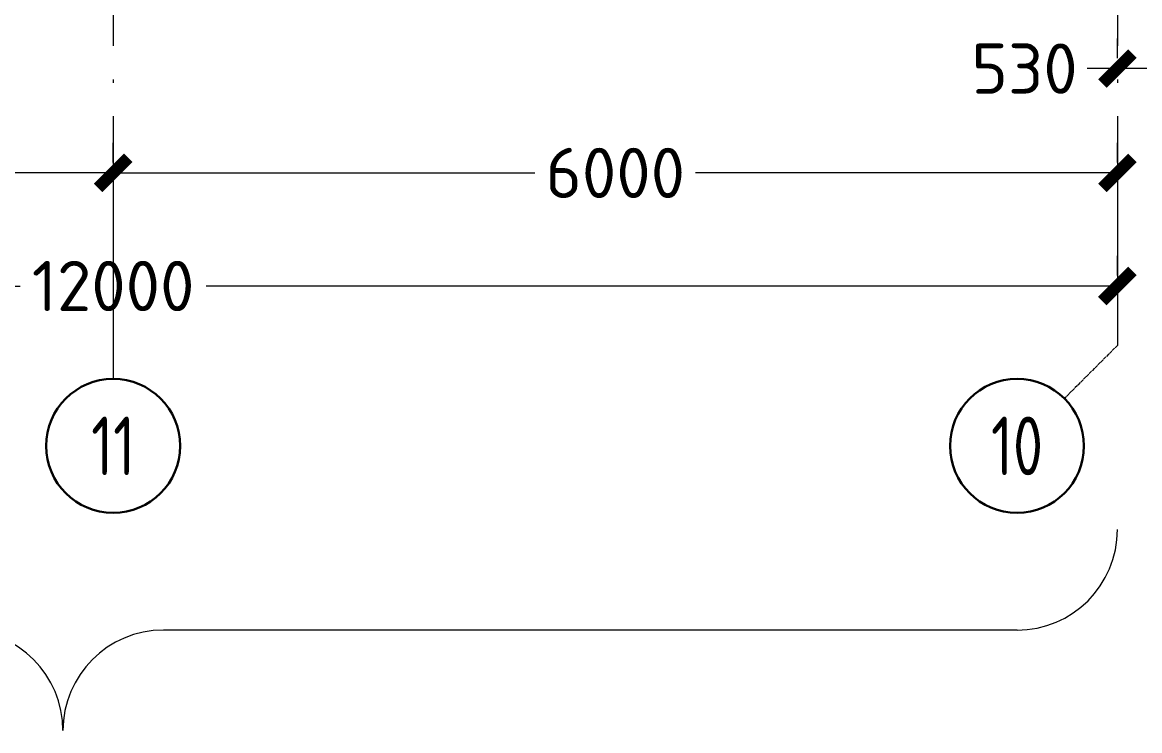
# Model space of a CAD drawing. Extents: x -965262 to 1142518, y -357520 to 71675.
# Drawn here: x -330099 to -323423, y -220885 to -216656 of the extents above; entities that cross this region are included whole.
import ezdxf

# ---------------------------------------------------------------- set-up
doc = ezdxf.new("R2010")
doc.units = 0
doc.header["$LTSCALE"] = 10
doc.linetypes.add('DOTE', pattern=[2.42, 2, -0.2, 0.02, -0.2])
doc.layers.get('0').update_dxf_attribs({"linetype": 'CONTINUOUS', "lineweight": 30})
doc.layers.get('Defpoints').update_dxf_attribs({"linetype": 'CONTINUOUS'})
doc.layers.add('DOTE', color=7, linetype='DOTE', lineweight=9)
doc.styles.add('GOST 2.304', font='isocpeur.ttf', dxfattribs={"width": 0.75, "height": 250})
doc.styles.get("Standard").update_dxf_attribs({"font": 'isocpeur.ttf', "height": 300})
doc.dimstyles.get("Standard").update_dxf_attribs({"dimscale": 100, "dimtxt": 300, "dimasz": 1.8, "dimexe": 1.8, "dimexo": 0.625, "dimgap": 0.9, "dimtad": 0, "dimdec": 0, "dimzin": 0, "dimdsep": 46, "dimtxsty": 'Standard', "dimblk": 'ARCHTICK', "dimcen": 0.9, "dimclrd": 256, "dimclre": 256, "dimclrt": 256, "dimadec": 0, "dimazin": 0, "dimtfac": 1, "dimtdec": 0, "dimtofl": 0, "dimtmove": 0, "dimatfit": 3, "dimfxl": 1, "dimtolj": 1, "dimtzin": 0, "dimlwd": 15, "dimlwe": 15, "dimarcsym": 0})

# ---------------------------------------------------------------- blocks, each defined once
blk = doc.blocks.new('_ArchTick')
at = {"color": 0, "linetype": 'ByBlock', "lineweight": 0, "const_width": 0.4}
blk.add_lwpolyline([(-0.5, -0.5), (0.5, 0.5)], dxfattribs=at)
blk = doc.blocks.new('*D87')
at = {"lineweight": 15, "transparency": 16777216}
for p, q in [((-329556, -217492.4), (-329556, -217374.9)), ((-323556, -217492.4), (-323556, -217374.9)), ((-329556, -217554.9), (-327036, -217554.9)), ((-323556, -217554.9), (-326076, -217554.9))]:
    blk.add_line(p, q, dxfattribs=at)
at = {"layer": 'Defpoints', "color": 0, "lineweight": 15, "transparency": 16777216}
for p in [(-329556, -217554.9), (-323556, -217554.9), (-323556, -217554.9)]:
    blk.add_point(p, dxfattribs=at)
at = {"lineweight": 15, "transparency": 16777216, "xscale": 180, "yscale": 180, "zscale": 180, "rotation": 180}
blk.add_blockref('_ArchTick', (-329556, -217554.9), dxfattribs=at)
at = {"lineweight": 15, "transparency": 16777216, "xscale": 180, "yscale": 180, "zscale": 180}
blk.add_blockref('_ArchTick', (-323556, -217554.9), dxfattribs=at)
at = {"lineweight": 15, "transparency": 16777216, "insert": (-326556, -217554.9), "char_height": 300, "attachment_point": 5}
blk.add_mtext('\\A1;6000', dxfattribs=at)
blk = doc.blocks.new('*D89')
at = {"lineweight": 15, "transparency": 16777216}
for p, q in [((-323556, -216869.6), (-323556, -216752.1)), ((-323026, -216869.6), (-323026, -216752.1)), ((-323556, -216932.1), (-323736, -216932.1)), ((-323026, -216932.1), (-323556, -216932.1))]:
    blk.add_line(p, q, dxfattribs=at)
at = {"layer": 'Defpoints', "color": 0, "lineweight": 15, "transparency": 16777216}
for p in [(-323556, -216932.1), (-323026, -216932.1), (-323026, -216932.1)]:
    blk.add_point(p, dxfattribs=at)
at = {"lineweight": 15, "transparency": 16777216, "xscale": 180, "yscale": 180, "zscale": 180, "rotation": 180}
blk.add_blockref('_ArchTick', (-323556, -216932.1), dxfattribs=at)
at = {"lineweight": 15, "transparency": 16777216, "xscale": 180, "yscale": 180, "zscale": 180}
blk.add_blockref('_ArchTick', (-323026, -216932.1), dxfattribs=at)
at = {"lineweight": 15, "transparency": 16777216, "insert": (-324111, -216932.1), "char_height": 300, "attachment_point": 5}
blk.add_mtext('\\A1;530', dxfattribs=at)
blk = doc.blocks.new('*D99')
at = {"lineweight": 15, "transparency": 16777216}
for p, q in [((-335556, -217492.4), (-335556, -217374.9)), ((-329556, -217492.4), (-329556, -217374.9)), ((-335556, -217554.9), (-333036, -217554.9)), ((-329556, -217554.9), (-332076, -217554.9))]:
    blk.add_line(p, q, dxfattribs=at)
at = {"layer": 'Defpoints', "color": 0, "lineweight": 15, "transparency": 16777216}
for p in [(-335556, -217554.9), (-329556, -217554.9), (-329556, -217554.9)]:
    blk.add_point(p, dxfattribs=at)
at = {"lineweight": 15, "transparency": 16777216, "xscale": 180, "yscale": 180, "zscale": 180, "rotation": 180}
blk.add_blockref('_ArchTick', (-335556, -217554.9), dxfattribs=at)
at = {"lineweight": 15, "transparency": 16777216, "xscale": 180, "yscale": 180, "zscale": 180}
blk.add_blockref('_ArchTick', (-329556, -217554.9), dxfattribs=at)
at = {"lineweight": 15, "transparency": 16777216, "insert": (-332556, -217554.9), "char_height": 300, "attachment_point": 5}
blk.add_mtext('\\A1;6000', dxfattribs=at)
blk = doc.blocks.new('*D100')
at = {"lineweight": 15, "transparency": 16777216}
for p, q in [((-335556, -218167.5), (-335556, -218050)), ((-323556, -218167.5), (-323556, -218050)), ((-335556, -218230), (-330111, -218230)), ((-323556, -218230), (-329001, -218230))]:
    blk.add_line(p, q, dxfattribs=at)
at = {"layer": 'Defpoints', "color": 0, "lineweight": 15, "transparency": 16777216}
for p in [(-335556, -218230), (-335556, -218230), (-323556, -218230)]:
    blk.add_point(p, dxfattribs=at)
at = {"lineweight": 15, "transparency": 16777216, "xscale": 180, "yscale": 180, "zscale": 180, "rotation": 180}
blk.add_blockref('_ArchTick', (-335556, -218230), dxfattribs=at)
at = {"lineweight": 15, "transparency": 16777216, "xscale": 180, "yscale": 180, "zscale": 180}
blk.add_blockref('_ArchTick', (-323556, -218230), dxfattribs=at)
at = {"lineweight": 15, "transparency": 16777216, "insert": (-329556, -218230), "char_height": 300, "attachment_point": 5}
blk.add_mtext('\\A1;12000', dxfattribs=at)

msp = doc.modelspace()

# ---------------------------------------------------------------- linework, layer by layer
at = {"lineweight": 15}
msp.add_line((-324156, -220284.6, -4711.1), (-329256, -220284.6, -4711.1), dxfattribs=at)
for centre, start, end in [((-324156, -219684.6, -4711.1), 270, 0), ((-330456, -220884.6, -4711.1), 0, 90), ((-329256, -220884.6, -4711.1), 90, 180)]:
    msp.add_arc(centre, 600, start, end, dxfattribs=at)
at = {"layer": 'DOTE', "ltscale": 100, "extrusion": (0, -1, 0)}
for p, q in [((-329556, -205116.9, -4711.1), (-329556, -218784.6, -4711.1)), ((-323556, -205116.9, -4711.1), (-323556, -218584.6, -4711.1))]:
    msp.add_line(p, q, dxfattribs=at)
at = {"layer": 'DOTE'}
msp.add_line((-323556, -218584.6, -4711.1), (-323873.2, -218901.7, -4711.1), dxfattribs=at)
at = {"layer": 'DOTE', "linetype": 'Continuous', "lineweight": 30}
for centre in [(-329556, -219184.6, -4711.1), (-324156, -219184.6, -4711.1)]:
    msp.add_circle(centre, 400, dxfattribs=at)

# ---------------------------------------------------------------- texts
at = {"layer": 'DOTE', "linetype": 'Continuous', "lineweight": 30, "ltscale": 100, "char_height": 350, "width": 800, "attachment_point": 5, "style": 'GOST 2.304'}
for s, insert in [('11', (-329556, -219184.6, -4711.1)), ('10', (-324156, -219184.6, -4711.1))]:
    msp.add_mtext(s, dxfattribs=dict(at, insert=insert))

# ---------------------------------------------------------------- dimensions: what is measured, and where the dimension line sits
at = {"lineweight": 15}
dim = msp.add_linear_dim(base=(-323026, -216932.1, -3259.8), p1=(-323556, -216932.1, -3259.8), p2=(-323026, -216932.1, -3259.8), angle=180, dimstyle='Standard', dxfattribs=at)
dim.commit()
dim.dimension.update_dxf_attribs({"geometry": '*D89', "text_midpoint": (-324111, -216932.1, -3259.8), "dimtype": 160})
for base, p1, p2, picture, middle in [((-329556, -217554.9, -3259.8), (-335556, -217554.9, -3259.8), (-329556, -217554.9, -3259.8), '*D99', (-332556, -217554.9, -3259.8)), ((-323556, -217554.9, -3259.8), (-329556, -217554.9, -3259.8), (-323556, -217554.9, -3259.8), '*D87', (-326556, -217554.9, -3259.8)), ((-335556, -218230, -3259.8), (-323556, -218230, -3259.8), (-335556, -218230, -3259.8), '*D100', (-329556, -218230, -3259.8))]:
    dim = msp.add_linear_dim(base=base, p1=p1, p2=p2, angle=180, dimstyle='Standard', dxfattribs=at)
    dim.commit()
    dim.dimension.update_dxf_attribs({"geometry": picture, "text_midpoint": middle})

doc.saveas('drawing.dxf')
